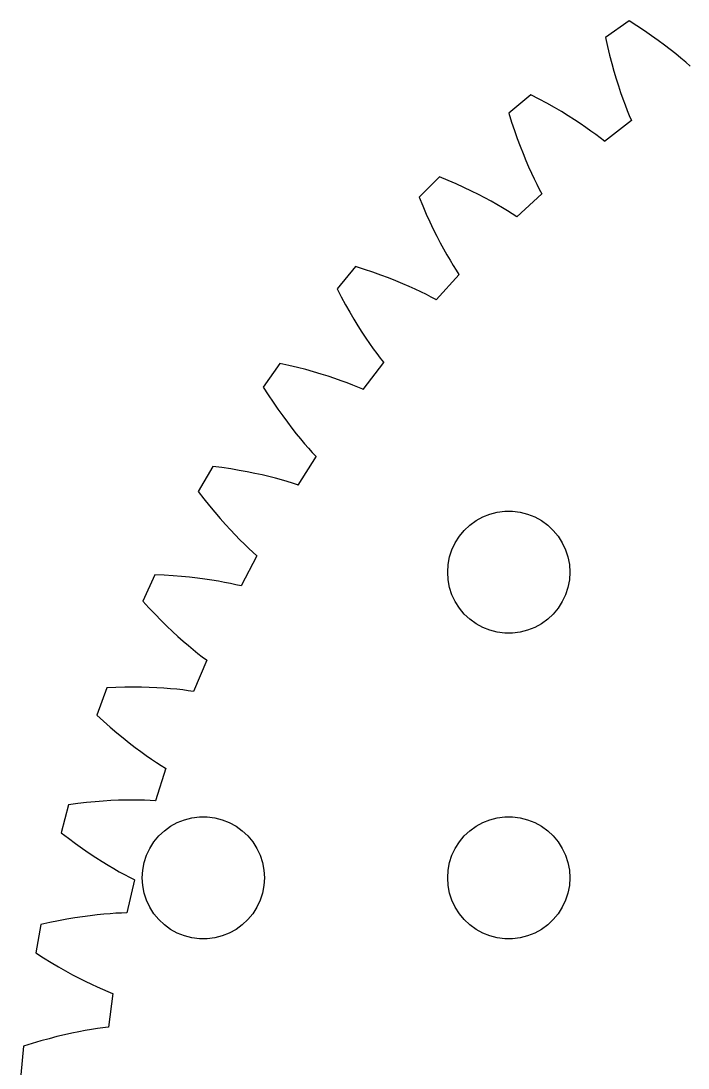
# Model space of a CAD drawing. Header units: metres. Extents: x -69 to 69, y 41 to 289.
# Drawn here: x -69 to -36.2, y 225.7 to 277.1 of the extents above; entities that cross this region are included whole.
import ezdxf

# ---------------------------------------------------------------- set-up
doc = ezdxf.new("R2010")
doc.units = ezdxf.units.M

msp = doc.modelspace()

# ---------------------------------------------------------------- linework, layer by layer
for p, q in [((-39.0866, 277.056), (-40.2471, 276.244)), ((-38.7035, 276.812), (-39.0866, 277.056)), ((-38.3394, 276.57), (-38.7035, 276.812)), ((-37.9943, 276.333), (-38.3394, 276.57)), ((-40.2471, 276.244), (-40.1481, 275.8)), ((-37.6678, 276.1), (-37.9943, 276.333)), ((-37.3598, 275.873), (-37.6678, 276.1)), ((-40.1481, 275.8), (-40.0458, 275.375)), ((-37.0698, 275.651), (-37.3598, 275.873)), ((-36.7977, 275.436), (-37.0698, 275.651)), ((-40.0458, 275.375), (-39.9409, 274.97)), ((-39.9409, 274.97), (-39.834, 274.584)), ((-36.5431, 275.228), (-36.7977, 275.436)), ((-36.3058, 275.026), (-36.5431, 275.228)), ((-36.0853, 274.833), (-36.3058, 275.026)), ((-39.834, 274.584), (-39.7257, 274.216)), ((-39.7257, 274.216), (-39.6167, 273.868)), ((-43.9107, 273.433), (-44.9959, 272.522)), ((-43.5076, 273.222), (-43.9107, 273.433)), ((-39.6167, 273.868), (-39.5074, 273.539)), ((-39.5074, 273.539), (-39.3985, 273.228)), ((-43.124, 273.014), (-43.5076, 273.222)), ((-42.7595, 272.807), (-43.124, 273.014)), ((-39.3985, 273.228), (-39.2906, 272.936)), ((-39.2906, 272.936), (-39.1844, 272.663)), ((-44.9959, 272.522), (-44.8586, 272.089)), ((-42.414, 272.604), (-42.7595, 272.807)), ((-42.0872, 272.404), (-42.414, 272.604)), ((-41.7791, 272.209), (-42.0872, 272.404)), ((-39.1844, 272.663), (-39.0803, 272.408)), ((-39.0803, 272.408), (-38.9791, 272.172)), ((-44.8586, 272.089), (-44.7197, 271.675)), ((-41.4892, 272.018), (-41.7791, 272.209)), ((-41.2175, 271.833), (-41.4892, 272.018)), ((-38.9722, 272.163), (-40.3003, 271.147)), ((-38.9791, 272.172), (-38.9722, 272.163)), ((-44.7197, 271.675), (-44.5799, 271.28)), ((-40.9635, 271.653), (-41.2175, 271.833)), ((-40.727, 271.479), (-40.9635, 271.653)), ((-40.5078, 271.313), (-40.727, 271.479)), ((-44.5799, 271.28), (-44.4397, 270.904)), ((-44.4397, 270.904), (-44.2999, 270.548)), ((-40.3055, 271.154), (-40.5078, 271.313)), ((-40.3003, 271.147), (-40.3055, 271.154)), ((-44.2999, 270.548), (-44.1608, 270.21)), ((-44.1608, 270.21), (-44.0232, 269.892)), ((-44.0232, 269.892), (-43.8877, 269.592)), ((-48.4005, 269.402), (-49.4023, 268.401)), ((-47.9807, 269.228), (-48.4005, 269.402)), ((-43.8877, 269.592), (-43.7548, 269.311)), ((-43.7548, 269.311), (-43.6252, 269.048)), ((-47.5803, 269.053), (-47.9807, 269.228)), ((-47.1992, 268.88), (-47.5803, 269.053)), ((-46.8373, 268.707), (-47.1992, 268.88)), ((-43.6252, 269.048), (-43.4993, 268.803)), ((-43.4993, 268.803), (-43.3778, 268.576)), ((-49.4023, 268.401), (-49.2277, 267.981)), ((-46.4944, 268.537), (-46.8373, 268.707)), ((-46.1704, 268.369), (-46.4944, 268.537)), ((-45.865, 268.204), (-46.1704, 268.369)), ((-43.3701, 268.567), (-44.6047, 267.44)), ((-43.3778, 268.576), (-43.3701, 268.567)), ((-49.2277, 267.981), (-49.0533, 267.58)), ((-45.5781, 268.043), (-45.865, 268.204)), ((-45.3094, 267.886), (-45.5781, 268.043)), ((-45.0588, 267.734), (-45.3094, 267.886)), ((-49.0533, 267.58), (-48.8796, 267.199)), ((-44.8259, 267.587), (-45.0588, 267.734)), ((-44.6105, 267.446), (-44.8259, 267.587)), ((-44.6047, 267.44), (-44.6105, 267.446)), ((-48.8796, 267.199), (-48.7072, 266.837)), ((-48.7072, 266.837), (-48.5368, 266.494)), ((-48.5368, 266.494), (-48.3689, 266.17)), ((-48.3689, 266.17), (-48.2041, 265.865)), ((-48.2041, 265.865), (-48.0429, 265.578)), ((-48.0429, 265.578), (-47.886, 265.309)), ((-47.886, 265.309), (-47.7339, 265.059)), ((-52.522, 264.996), (-53.4326, 263.911)), ((-52.0886, 264.859), (-52.522, 264.996)), ((-51.6745, 264.72), (-52.0886, 264.859)), ((-51.2798, 264.58), (-51.6745, 264.72)), ((-47.7339, 265.059), (-47.5872, 264.826)), ((-47.5872, 264.826), (-47.4464, 264.611)), ((-50.9042, 264.44), (-51.2798, 264.58)), ((-50.5478, 264.3), (-50.9042, 264.44)), ((-50.2103, 264.161), (-50.5478, 264.3)), ((-47.438, 264.603), (-48.5697, 263.372)), ((-47.4464, 264.611), (-47.438, 264.603)), ((-53.4326, 263.911), (-53.2222, 263.508)), ((-49.8918, 264.023), (-50.2103, 264.161)), ((-49.5919, 263.888), (-49.8918, 264.023)), ((-49.3106, 263.755), (-49.5919, 263.888)), ((-49.0476, 263.625), (-49.3106, 263.755)), ((-53.2222, 263.508), (-53.0135, 263.124)), ((-48.8028, 263.499), (-49.0476, 263.625)), ((-48.576, 263.378), (-48.8028, 263.499)), ((-48.5697, 263.372), (-48.576, 263.378)), ((-53.0135, 263.124), (-52.8073, 262.759)), ((-52.8073, 262.759), (-52.604, 262.414)), ((-52.604, 262.414), (-52.4044, 262.087)), ((-52.4044, 262.087), (-52.2088, 261.779)), ((-52.2088, 261.779), (-52.0181, 261.489)), ((-52.0181, 261.489), (-51.8325, 261.217)), ((-51.8325, 261.217), (-51.6528, 260.963)), ((-51.6528, 260.963), (-51.4794, 260.727)), ((-51.4794, 260.727), (-51.313, 260.508)), ((-56.2438, 260.247), (-57.0564, 259.087)), ((-55.8001, 260.148), (-56.2438, 260.247)), ((-55.3755, 260.046), (-55.8001, 260.148)), ((-51.1449, 260.298), (-52.165, 258.974)), ((-51.313, 260.508), (-51.154, 260.306)), ((-51.154, 260.306), (-51.1449, 260.298)), ((-54.97, 259.941), (-55.3755, 260.046)), ((-54.5837, 259.834), (-54.97, 259.941)), ((-54.2164, 259.726), (-54.5837, 259.834)), ((-53.8681, 259.617), (-54.2164, 259.726)), ((-53.5388, 259.507), (-53.8681, 259.617)), ((-57.0564, 259.087), (-56.8116, 258.703)), ((-53.2282, 259.398), (-53.5388, 259.507)), ((-52.9364, 259.291), (-53.2282, 259.398)), ((-52.6631, 259.184), (-52.9364, 259.291)), ((-52.4083, 259.08), (-52.6631, 259.184)), ((-52.1718, 258.979), (-52.4083, 259.08)), ((-56.8116, 258.703), (-56.5703, 258.339)), ((-52.165, 258.974), (-52.1718, 258.979)), ((-56.5703, 258.339), (-56.3331, 257.994)), ((-56.3331, 257.994), (-56.1005, 257.668)), ((-56.1005, 257.668), (-55.8731, 257.36)), ((-55.8731, 257.36), (-55.6515, 257.07)), ((-55.6515, 257.07), (-55.4361, 256.798)), ((-55.4361, 256.798), (-55.2276, 256.543)), ((-55.2276, 256.543), (-55.0264, 256.306)), ((-55.0264, 256.306), (-54.8331, 256.085)), ((-54.8331, 256.085), (-54.6482, 255.881)), ((-54.4625, 255.687), (-55.3633, 254.279)), ((-54.6482, 255.881), (-54.4722, 255.694)), ((-54.4722, 255.694), (-54.4625, 255.687)), ((-59.5376, 255.192), (-60.2459, 253.965)), ((-59.0869, 255.132), (-59.5376, 255.192)), ((-58.655, 255.067), (-59.0869, 255.132)), ((-58.2419, 254.998), (-58.655, 255.067)), ((-57.8477, 254.925), (-58.2419, 254.998)), ((-57.4724, 254.849), (-57.8477, 254.925)), ((-57.116, 254.771), (-57.4724, 254.849)), ((-56.7783, 254.691), (-57.116, 254.771)), ((-56.4595, 254.609), (-56.7783, 254.691)), ((-56.1594, 254.527), (-56.4595, 254.609)), ((-55.8779, 254.445), (-56.1594, 254.527)), ((-55.615, 254.364), (-55.8779, 254.445)), ((-60.2459, 253.965), (-59.9686, 253.605)), ((-55.3705, 254.284), (-55.615, 254.364)), ((-55.3633, 254.279), (-55.3705, 254.284)), ((-59.9686, 253.605), (-59.6965, 253.263)), ((-59.6965, 253.263), (-59.4301, 252.94)), ((-59.4301, 252.94), (-59.17, 252.635)), ((-45.927, 252.853), (-45.5621, 252.947)), ((-45.5621, 252.947), (-45.1884, 252.994)), ((-45.1884, 252.994), (-44.8116, 252.994)), ((-44.8116, 252.994), (-44.4379, 252.947)), ((-44.4379, 252.947), (-44.0729, 252.853)), ((-59.17, 252.635), (-58.9166, 252.348)), ((-58.9166, 252.348), (-58.6705, 252.078)), ((-46.9123, 252.312), (-46.6075, 252.533)), ((-46.6075, 252.533), (-46.2773, 252.714)), ((-46.2773, 252.714), (-45.927, 252.853)), ((-44.0729, 252.853), (-43.7227, 252.714)), ((-43.7227, 252.714), (-43.3925, 252.533)), ((-43.3925, 252.533), (-43.0877, 252.312)), ((-58.6705, 252.078), (-58.4323, 251.826)), ((-47.427, 251.763), (-47.1869, 252.054)), ((-47.1869, 252.054), (-46.9123, 252.312)), ((-43.0877, 252.312), (-42.8131, 252.054)), ((-42.8131, 252.054), (-42.5729, 251.763)), ((-58.4323, 251.826), (-58.2024, 251.591)), ((-58.2024, 251.591), (-57.9813, 251.372)), ((-57.9813, 251.372), (-57.7695, 251.169)), ((-47.7893, 251.104), (-47.6289, 251.445)), ((-47.6289, 251.445), (-47.427, 251.763)), ((-42.5729, 251.763), (-42.3711, 251.445)), ((-42.3711, 251.445), (-42.2107, 251.104)), ((-57.3656, 250.805), (-58.1403, 249.324)), ((-57.7695, 251.169), (-57.5675, 250.982)), ((-57.5675, 250.982), (-57.3758, 250.81)), ((-57.3758, 250.81), (-57.3656, 250.805)), ((-47.9057, 250.746), (-47.7893, 251.104)), ((-42.2107, 251.104), (-42.0942, 250.746)), ((-48, 250), (-47.9763, 250.376)), ((-47.9763, 250.376), (-47.9057, 250.746)), ((-42.0942, 250.746), (-42.0237, 250.376)), ((-42.0237, 250.376), (-42, 250)), ((-62.3782, 249.869), (-62.9769, 248.585)), ((-61.924, 249.849), (-62.3782, 249.869)), ((-61.4881, 249.822), (-61.924, 249.849)), ((-61.0706, 249.789), (-61.4881, 249.822)), ((-60.6715, 249.751), (-61.0706, 249.789)), ((-47.9763, 249.624), (-48, 250)), ((-42, 250), (-42.0237, 249.624)), ((-60.291, 249.708), (-60.6715, 249.751)), ((-59.9291, 249.661), (-60.291, 249.708)), ((-59.5858, 249.61), (-59.9291, 249.661)), ((-59.2611, 249.557), (-59.5858, 249.61)), ((-58.9549, 249.501), (-59.2611, 249.557)), ((-58.6674, 249.444), (-58.9549, 249.501)), ((-58.3983, 249.386), (-58.6674, 249.444)), ((-58.1478, 249.327), (-58.3983, 249.386)), ((-58.1403, 249.324), (-58.1478, 249.327)), ((-47.9057, 249.254), (-47.9763, 249.624)), ((-42.0237, 249.624), (-42.0942, 249.254)), ((-47.7893, 248.896), (-47.9057, 249.254)), ((-47.6289, 248.555), (-47.7893, 248.896)), ((-42.2107, 248.896), (-42.3711, 248.555)), ((-42.0942, 249.254), (-42.2107, 248.896)), ((-62.9769, 248.585), (-62.6693, 248.25)), ((-62.6693, 248.25), (-62.3684, 247.934)), ((-47.427, 248.237), (-47.6289, 248.555)), ((-47.1869, 247.946), (-47.427, 248.237)), ((-42.5729, 248.237), (-42.8131, 247.946)), ((-42.3711, 248.555), (-42.5729, 248.237)), ((-62.3684, 247.934), (-62.0749, 247.635)), ((-46.9123, 247.688), (-47.1869, 247.946)), ((-42.8131, 247.946), (-43.0877, 247.688)), ((-62.0749, 247.635), (-61.7891, 247.354)), ((-61.7891, 247.354), (-61.5117, 247.09)), ((-46.6075, 247.467), (-46.9123, 247.688)), ((-46.2773, 247.286), (-46.6075, 247.467)), ((-45.927, 247.147), (-46.2773, 247.286)), ((-43.7227, 247.286), (-44.0729, 247.147)), ((-43.3925, 247.467), (-43.7227, 247.286)), ((-43.0877, 247.688), (-43.3925, 247.467)), ((-61.5117, 247.09), (-61.2431, 246.843)), ((-61.2431, 246.843), (-60.9838, 246.612)), ((-45.5621, 247.053), (-45.927, 247.147)), ((-45.1884, 247.006), (-45.5621, 247.053)), ((-44.8116, 247.006), (-45.1884, 247.006)), ((-44.4379, 247.053), (-44.8116, 247.006)), ((-44.0729, 247.147), (-44.4379, 247.053)), ((-60.9838, 246.612), (-60.7342, 246.398)), ((-60.7342, 246.398), (-60.4949, 246.199)), ((-60.4949, 246.199), (-60.2662, 246.015)), ((-59.8321, 245.688), (-60.4747, 244.145)), ((-60.2662, 246.015), (-60.0487, 245.847)), ((-60.0487, 245.847), (-59.8428, 245.693)), ((-59.8428, 245.693), (-59.8321, 245.688)), ((-64.7441, 244.319), (-65.2286, 242.987)), ((-64.2898, 244.338), (-64.7441, 244.319)), ((-63.8532, 244.349), (-64.2898, 244.338)), ((-63.4344, 244.353), (-63.8532, 244.349)), ((-63.0336, 244.349), (-63.4344, 244.353)), ((-62.6508, 244.34), (-63.0336, 244.349)), ((-62.2862, 244.325), (-62.6508, 244.34)), ((-61.9398, 244.304), (-62.2862, 244.325)), ((-61.6116, 244.28), (-61.9398, 244.304)), ((-61.3018, 244.251), (-61.6116, 244.28)), ((-61.0103, 244.219), (-61.3018, 244.251)), ((-60.7373, 244.184), (-61.0103, 244.219)), ((-60.4826, 244.148), (-60.7373, 244.184)), ((-60.4747, 244.145), (-60.4826, 244.148)), ((-65.2286, 242.987), (-64.893, 242.681)), ((-64.893, 242.681), (-64.5657, 242.392)), ((-64.5657, 242.392), (-64.2472, 242.12)), ((-64.2472, 242.12), (-63.938, 241.864)), ((-63.938, 241.864), (-63.6387, 241.626)), ((-63.6387, 241.626), (-63.3495, 241.403)), ((-63.3495, 241.403), (-63.0711, 241.196)), ((-63.0711, 241.196), (-62.8038, 241.004)), ((-62.8038, 241.004), (-62.5481, 240.827)), ((-62.5481, 240.827), (-62.3043, 240.664)), ((-62.3043, 240.664), (-62.0729, 240.515)), ((-61.8433, 240.376), (-62.349, 238.782)), ((-62.0729, 240.515), (-61.8543, 240.379)), ((-61.8543, 240.379), (-61.8433, 240.376)), ((-66.6172, 238.583), (-66.9839, 237.215)), ((-66.1664, 238.642), (-66.6172, 238.583)), ((-65.7324, 238.691), (-66.1664, 238.642)), ((-65.3155, 238.731), (-65.7324, 238.691)), ((-64.9159, 238.763), (-65.3155, 238.731)), ((-64.5338, 238.787), (-64.9159, 238.763)), ((-64.1692, 238.803), (-64.5338, 238.787)), ((-63.8223, 238.813), (-64.1692, 238.803)), ((-63.4933, 238.817), (-63.8223, 238.813)), ((-63.1821, 238.816), (-63.4933, 238.817)), ((-62.889, 238.809), (-63.1821, 238.816)), ((-62.614, 238.799), (-62.889, 238.809)), ((-62.3571, 238.785), (-62.614, 238.799)), ((-62.349, 238.782), (-62.3571, 238.785)), ((-60.5621, 237.947), (-60.1884, 237.994)), ((-60.1884, 237.994), (-59.8116, 237.994)), ((-59.8116, 237.994), (-59.4379, 237.947)), ((-45.5621, 237.947), (-45.1884, 237.994)), ((-45.1884, 237.994), (-44.8116, 237.994)), ((-44.8116, 237.994), (-44.4379, 237.947)), ((-61.9123, 237.312), (-61.6075, 237.533)), ((-61.6075, 237.533), (-61.2773, 237.714)), ((-61.2773, 237.714), (-60.927, 237.853)), ((-60.927, 237.853), (-60.5621, 237.947)), ((-59.4379, 237.947), (-59.0729, 237.853)), ((-59.0729, 237.853), (-58.7227, 237.714)), ((-58.7227, 237.714), (-58.3925, 237.533)), ((-58.3925, 237.533), (-58.0877, 237.312)), ((-46.9123, 237.312), (-46.6075, 237.533)), ((-46.6075, 237.533), (-46.2773, 237.714)), ((-46.2773, 237.714), (-45.927, 237.853)), ((-45.927, 237.853), (-45.5621, 237.947)), ((-44.4379, 237.947), (-44.0729, 237.853)), ((-44.0729, 237.853), (-43.7227, 237.714)), ((-43.7227, 237.714), (-43.3925, 237.533)), ((-43.3925, 237.533), (-43.0877, 237.312)), ((-66.9839, 237.215), (-66.6228, 236.939)), ((-66.6228, 236.939), (-66.2715, 236.679)), ((-62.427, 236.763), (-62.1869, 237.054)), ((-62.1869, 237.054), (-61.9123, 237.312)), ((-58.0877, 237.312), (-57.8131, 237.054)), ((-57.8131, 237.054), (-57.5729, 236.763)), ((-47.427, 236.763), (-47.1869, 237.054)), ((-47.1869, 237.054), (-46.9123, 237.312)), ((-43.0877, 237.312), (-42.8131, 237.054)), ((-42.8131, 237.054), (-42.5729, 236.763)), ((-66.2715, 236.679), (-65.9306, 236.436)), ((-65.9306, 236.436), (-65.6004, 236.209)), ((-62.7893, 236.104), (-62.6289, 236.445)), ((-62.6289, 236.445), (-62.427, 236.763)), ((-57.5729, 236.763), (-57.3711, 236.445)), ((-57.3711, 236.445), (-57.2107, 236.104)), ((-47.7893, 236.104), (-47.6289, 236.445)), ((-47.6289, 236.445), (-47.427, 236.763)), ((-42.5729, 236.763), (-42.3711, 236.445)), ((-42.3711, 236.445), (-42.2107, 236.104)), ((-65.6004, 236.209), (-65.2813, 235.997)), ((-65.2813, 235.997), (-64.9739, 235.8)), ((-62.9057, 235.746), (-62.7893, 236.104)), ((-57.2107, 236.104), (-57.0942, 235.746)), ((-47.9057, 235.746), (-47.7893, 236.104)), ((-42.2107, 236.104), (-42.0942, 235.746)), ((-64.9739, 235.8), (-64.6785, 235.618)), ((-64.6785, 235.618), (-64.3954, 235.45)), ((-64.3954, 235.45), (-64.1252, 235.296)), ((-62.9763, 235.376), (-62.9057, 235.746)), ((-57.0942, 235.746), (-57.0237, 235.376)), ((-47.9763, 235.376), (-47.9057, 235.746)), ((-42.0942, 235.746), (-42.0237, 235.376)), ((-64.1252, 235.296), (-63.8682, 235.155)), ((-63.8682, 235.155), (-63.6247, 235.027)), ((-63.3838, 234.908), (-63.7487, 233.277)), ((-63.6247, 235.027), (-63.3951, 234.911)), ((-63.3951, 234.911), (-63.3838, 234.908)), ((-63, 235), (-62.9763, 235.376)), ((-62.9763, 234.624), (-63, 235)), ((-57.0237, 235.376), (-57, 235)), ((-57, 235), (-57.0237, 234.624)), ((-48, 235), (-47.9763, 235.376)), ((-47.9763, 234.624), (-48, 235)), ((-42.0237, 235.376), (-42, 235)), ((-42, 235), (-42.0237, 234.624)), ((-62.9057, 234.254), (-62.9763, 234.624)), ((-57.0237, 234.624), (-57.0942, 234.254)), ((-47.9057, 234.254), (-47.9763, 234.624)), ((-42.0237, 234.624), (-42.0942, 234.254)), ((-62.7893, 233.896), (-62.9057, 234.254)), ((-62.6289, 233.555), (-62.7893, 233.896)), ((-57.2107, 233.896), (-57.3711, 233.555)), ((-57.0942, 234.254), (-57.2107, 233.896)), ((-47.7893, 233.896), (-47.9057, 234.254)), ((-47.6289, 233.555), (-47.7893, 233.896)), ((-42.2107, 233.896), (-42.3711, 233.555)), ((-42.0942, 234.254), (-42.2107, 233.896)), ((-62.427, 233.237), (-62.6289, 233.555)), ((-57.3711, 233.555), (-57.5729, 233.237)), ((-47.427, 233.237), (-47.6289, 233.555)), ((-42.3711, 233.555), (-42.5729, 233.237)), ((-67.1113, 232.891), (-67.5393, 232.804)), ((-66.6995, 232.967), (-67.1113, 232.891)), ((-66.3042, 233.034), (-66.6995, 232.967)), ((-65.9256, 233.091), (-66.3042, 233.034)), ((-65.5638, 233.139), (-65.9256, 233.091)), ((-65.2191, 233.179), (-65.5638, 233.139)), ((-64.8917, 233.212), (-65.2191, 233.179)), ((-64.5816, 233.238), (-64.8917, 233.212)), ((-64.289, 233.257), (-64.5816, 233.238)), ((-64.0141, 233.27), (-64.289, 233.257)), ((-63.757, 233.278), (-64.0141, 233.27)), ((-63.7487, 233.277), (-63.757, 233.278)), ((-62.1869, 232.946), (-62.427, 233.237)), ((-61.9123, 232.688), (-62.1869, 232.946)), ((-57.8131, 232.946), (-58.0877, 232.688)), ((-57.5729, 233.237), (-57.8131, 232.946)), ((-47.1869, 232.946), (-47.427, 233.237)), ((-46.9123, 232.688), (-47.1869, 232.946)), ((-42.8131, 232.946), (-43.0877, 232.688)), ((-42.5729, 233.237), (-42.8131, 232.946)), ((-67.9834, 232.707), (-68.2294, 231.311)), ((-67.5393, 232.804), (-67.9834, 232.707)), ((-61.6075, 232.467), (-61.9123, 232.688)), ((-61.2773, 232.286), (-61.6075, 232.467)), ((-58.3925, 232.467), (-58.7227, 232.286)), ((-58.0877, 232.688), (-58.3925, 232.467)), ((-46.6075, 232.467), (-46.9123, 232.688)), ((-46.2773, 232.286), (-46.6075, 232.467)), ((-43.3925, 232.467), (-43.7227, 232.286)), ((-43.0877, 232.688), (-43.3925, 232.467)), ((-60.927, 232.147), (-61.2773, 232.286)), ((-60.5621, 232.053), (-60.927, 232.147)), ((-60.1884, 232.006), (-60.5621, 232.053)), ((-59.8116, 232.006), (-60.1884, 232.006)), ((-59.4379, 232.053), (-59.8116, 232.006)), ((-59.0729, 232.147), (-59.4379, 232.053)), ((-58.7227, 232.286), (-59.0729, 232.147)), ((-45.927, 232.147), (-46.2773, 232.286)), ((-45.5621, 232.053), (-45.927, 232.147)), ((-45.1884, 232.006), (-45.5621, 232.053)), ((-44.8116, 232.006), (-45.1884, 232.006)), ((-44.4379, 232.053), (-44.8116, 232.006)), ((-44.0729, 232.147), (-44.4379, 232.053)), ((-43.7227, 232.286), (-44.0729, 232.147)), ((-68.2294, 231.311), (-67.8456, 231.068)), ((-67.8456, 231.068), (-67.473, 230.84)), ((-67.473, 230.84), (-67.1122, 230.627)), ((-67.1122, 230.627), (-66.7634, 230.43)), ((-66.7634, 230.43), (-66.4271, 230.246)), ((-66.4271, 230.246), (-66.1037, 230.077)), ((-66.1037, 230.077), (-65.7936, 229.922)), ((-65.7936, 229.922), (-65.497, 229.779)), ((-65.497, 229.779), (-65.2144, 229.649)), ((-65.2144, 229.649), (-64.946, 229.531)), ((-64.946, 229.531), (-64.6922, 229.424)), ((-64.6922, 229.424), (-64.4534, 229.329)), ((-64.442, 229.327), (-64.6632, 227.67)), ((-64.4534, 229.329), (-64.442, 229.327)), ((-67.1879, 227.205), (-67.5759, 227.105)), ((-66.8157, 227.295), (-67.1879, 227.205)), ((-66.4595, 227.375), (-66.8157, 227.295)), ((-66.1196, 227.445), (-66.4595, 227.375)), ((-65.7962, 227.506), (-66.1196, 227.445)), ((-65.4896, 227.558), (-65.7962, 227.506)), ((-65.1998, 227.603), (-65.4896, 227.558)), ((-64.9271, 227.64), (-65.1998, 227.603)), ((-64.6716, 227.671), (-64.9271, 227.64)), ((-64.6632, 227.67), (-64.6716, 227.671)), ((-68.8321, 226.733), (-68.9556, 225.322)), ((-68.3983, 226.869), (-68.8321, 226.733)), ((-67.9795, 226.993), (-68.3983, 226.869)), ((-67.5759, 227.105), (-67.9795, 226.993))]:
    msp.add_line(p, q)

doc.saveas('drawing.dxf')
